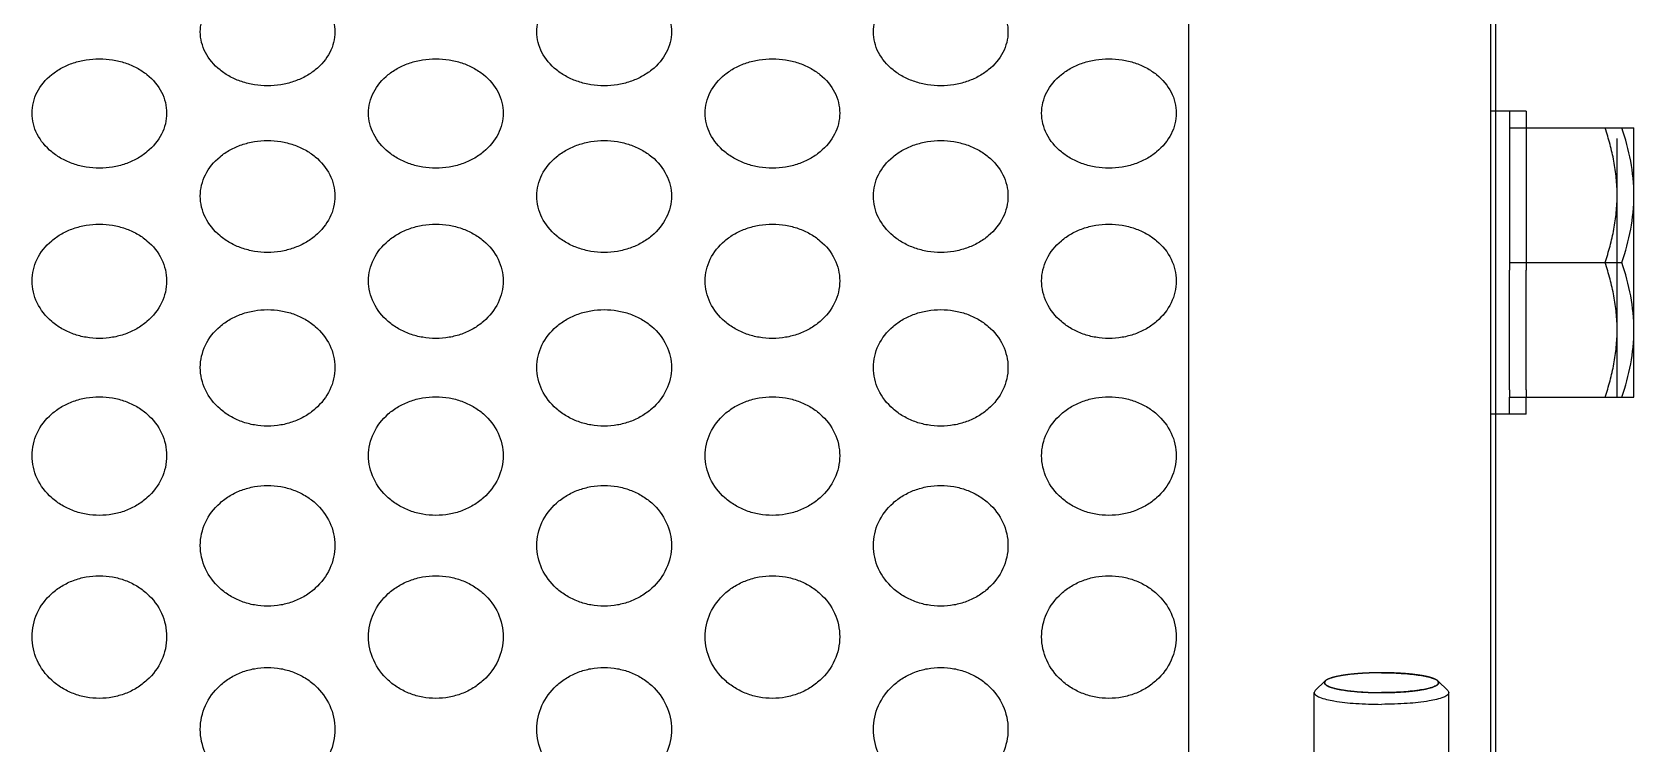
# Model space of a CAD drawing. Header units: millimetres. Extents: x 324 to 7054, y -67 to 2159.
# Drawn here: x 1956 to 2051.2, y 1587.4 to 1629.6 of the extents above; entities that cross this region are included whole.
import ezdxf

# ---------------------------------------------------------------- set-up
doc = ezdxf.new("R2010")
doc.units = ezdxf.units.MM
doc.header["$LTSCALE"] = 153.67
doc.linetypes.add('DOT', pattern=[0.2, 0.1, -0.1])
doc.layers.get('0').update_dxf_attribs({"linetype": 'CONTINUOUS'})
doc.layers.add('00_BUW_DATUM', color=7, linetype='CONTINUOUS')
doc.layers.add('02___PRT_ALL_AXES', color=7, linetype='CONTINUOUS')

msp = doc.modelspace()

# ---------------------------------------------------------------- linework, layer by layer
at = {"linetype": 'DOT'}
for p, q in [((2043.83476, 1623.95514), (2043.83476, 1623.51841)), ((2043.83476, 1616.40141), (2043.83476, 1615.5089)), ((2043.83476, 1608.39204), (2043.83476, 1607.95514))]:
    msp.add_line(p, q, dxfattribs=at)
at = {"linetype": 'Continuous'}
for p, q in [((2044.83476, 1623.95514), (2044.83476, 1623.51843)), ((2044.83476, 1616.40141), (2044.83476, 1615.5089)), ((2044.83476, 1608.39206), (2044.83476, 1607.95514))]:
    msp.add_line(p, q, dxfattribs=at)
for points, knots in [([(2032.88885, 1591.10903), (2032.88453, 1591.09843), (2032.87805, 1591.08252), (2032.86942, 1591.06132), (2032.86294, 1591.04542), (2032.85646, 1591.02952), (2032.85107, 1591.01627), (2032.84675, 1591.00566), (2032.84405, 1590.99904), (2032.8419, 1590.99374), (2032.84026, 1590.98976), (2032.83896, 1590.98645), (2032.83792, 1590.98413), (2032.83753, 1590.9828), (2032.83667, 1590.98181), (2032.83799, 1590.98081), (2032.83898, 1590.97947), (2032.84107, 1590.97714), (2032.84388, 1590.9738), (2032.84732, 1590.96979), (2032.85189, 1590.96445), (2032.8576, 1590.95778), (2032.86675, 1590.9471), (2032.87817, 1590.93374), (2032.89189, 1590.91772), (2032.9056, 1590.9017), (2032.91703, 1590.88835), (2032.92617, 1590.87767), (2032.93188, 1590.87099), (2032.93646, 1590.86565), (2032.93987, 1590.86164), (2032.94278, 1590.85831), (2032.94469, 1590.85597), (2032.94597, 1590.85464), (2032.9464, 1590.85361), (2032.94888, 1590.85271), (2032.95148, 1590.85146), (2032.95635, 1590.84929), (2032.96314, 1590.84619), (2032.97136, 1590.84247), (2032.9823, 1590.83751), (2032.99598, 1590.8313), (2033.01787, 1590.82138), (2033.04523, 1590.80897), (2033.07806, 1590.79408), (2033.11089, 1590.7792), (2033.13824, 1590.76679), (2033.16013, 1590.75687), (2033.17381, 1590.75066), (2033.18476, 1590.7457), (2033.19295, 1590.74198), (2033.19984, 1590.73888), (2033.20454, 1590.7367), (2033.20741, 1590.73547), (2033.20904, 1590.73451), (2033.21268, 1590.7337), (2033.21682, 1590.73256), (2033.22441, 1590.73059), (2033.23507, 1590.72778), (2033.24794, 1590.7244), (2033.26508, 1590.71989), (2033.28651, 1590.71426), (2033.32078, 1590.70525), (2033.36363, 1590.69399), (2033.41505, 1590.68048), (2033.46647, 1590.66696), (2033.50932, 1590.6557), (2033.54361, 1590.64669), (2033.56929, 1590.63993), (2033.5908, 1590.63431), (2033.60565, 1590.63035), (2033.61445, 1590.62813), (2033.62016, 1590.62634), (2033.62927, 1590.62504), (2033.64023, 1590.62313), (2033.65997, 1590.61987), (2033.68787, 1590.61517), (2033.72147, 1590.60956), (2033.76623, 1590.60206), (2033.8222, 1590.5927), (2033.88936, 1590.58145), (2033.95652, 1590.57021), (2034.01248, 1590.56085), (2034.05726, 1590.55335), (2034.09082, 1590.54773), (2034.11886, 1590.54306), (2034.13834, 1590.53975), (2034.1497, 1590.53792), (2034.15759, 1590.53639), (2034.16788, 1590.53548), (2034.18077, 1590.53405), (2034.20372, 1590.53165), (2034.23629, 1590.52817), (2034.27547, 1590.52402), (2034.32767, 1590.51847), (2034.39294, 1590.51154), (2034.47126, 1590.50322), (2034.54957, 1590.49491), (2034.61484, 1590.48798), (2034.66705, 1590.48243), (2034.7062, 1590.47827), (2034.73888, 1590.47482), (2034.76163, 1590.47237), (2034.77483, 1590.47103), (2034.78417, 1590.46985), (2034.79565, 1590.46933), (2034.8102, 1590.46841), (2034.83603, 1590.4669), (2034.87273, 1590.46469), (2034.91686, 1590.46207), (2034.97567, 1590.45856), (2035.04919, 1590.45418), (2035.16682, 1590.44717), (2035.28442, 1590.44014), (2035.38741, 1590.43405), (2035.43878, 1590.43092), (2035.46833, 1590.42927), (2035.48995, 1590.42764), (2035.51365, 1590.4275), (2035.54452, 1590.4268), (2035.59888, 1590.42582), (2035.67636, 1590.4243), (2035.76942, 1590.42252), (2035.89347, 1590.42013), (2036.04854, 1590.41715), (2036.17259, 1590.41476), (2036.23462, 1590.41356)], [0, 0, 0, 0, 0.03125, 0.046875, 0.0625, 0.078125, 0.09375, 0.1015625, 0.109375, 0.11328125, 0.1171875, 0.12109375, 0.12304688, 0.12402344, 0.125, 0.12597656, 0.12695312, 0.12890625, 0.1328125, 0.13671875, 0.140625, 0.1484375, 0.15625, 0.171875, 0.1875, 0.203125, 0.21875, 0.2265625, 0.234375, 0.23828125, 0.2421875, 0.24609375, 0.24804688, 0.24902344, 0.25, 0.25097656, 0.25195312, 0.25390625, 0.2578125, 0.26171875, 0.265625, 0.2734375, 0.28125, 0.296875, 0.3125, 0.328125, 0.34375, 0.3515625, 0.359375, 0.36328125, 0.3671875, 0.37109375, 0.37304688, 0.37402344, 0.375, 0.37597656, 0.37695312, 0.37890625, 0.3828125, 0.38671875, 0.390625, 0.3984375, 0.40625, 0.421875, 0.4375, 0.453125, 0.46875, 0.4765625, 0.484375, 0.4921875, 0.49609375, 0.49804688, 0.5, 0.50195312, 0.50390625, 0.5078125, 0.515625, 0.5234375, 0.53125, 0.546875, 0.5625, 0.578125, 0.59375, 0.6015625, 0.609375, 0.6171875, 0.62109375, 0.62304688, 0.625, 0.62695312, 0.62890625, 0.6328125, 0.640625, 0.6484375, 0.65625, 0.671875, 0.6875, 0.703125, 0.71875, 0.7265625, 0.734375, 0.7421875, 0.74609375, 0.74804688, 0.75, 0.75195312, 0.75390625, 0.7578125, 0.765625, 0.7734375, 0.78125, 0.796875, 0.8125, 0.84375, 0.859375, 0.8671875, 0.87109375, 0.875, 0.87890625, 0.8828125, 0.890625, 0.90625, 0.921875, 0.9375, 0.96875, 1, 1, 1, 1]), ([(2033.14349, 1591.2499), (2033.13047, 1591.2447), (2033.10429, 1591.23461), (2033.07228, 1591.22048), (2033.046, 1591.20895), (2033.02827, 1591.20021), (2033.01139, 1591.19141), (2032.99335, 1591.18268), (2032.97908, 1591.17374), (2032.96366, 1591.16485), (2032.94906, 1591.15594), (2032.93666, 1591.14689), (2032.92329, 1591.13805), (2032.90772, 1591.12528), (2032.89645, 1591.1155), (2032.88885, 1591.10903)], [0, 0, 0, 0, 0.125, 0.25, 0.3125, 0.375, 0.4375, 0.5, 0.5625, 0.625, 0.6875, 0.75, 0.8125, 0.875, 1, 1, 1, 1]), ([(2033.66842, 1591.39133), (2033.64378, 1591.38618), (2033.60689, 1591.37854), (2033.55747, 1591.368), (2033.52616, 1591.36062), (2033.50111, 1591.35488), (2033.48565, 1591.35128), (2033.47283, 1591.34838), (2033.46164, 1591.34559), (2033.44283, 1591.34077), (2033.41555, 1591.33377), (2033.38302, 1591.32581), (2033.3503, 1591.31626), (2033.32327, 1591.30864), (2033.30116, 1591.30252), (2033.28081, 1591.29624), (2033.25602, 1591.28832), (2033.23078, 1591.28043), (2033.21116, 1591.27408), (2033.18452, 1591.26438), (2033.1616, 1591.25634), (2033.14349, 1591.2499)], [0, 0, 0, 0, 0.125, 0.1875, 0.25, 0.28125, 0.3125, 0.328125, 0.34375, 0.375, 0.4375, 0.5, 0.5625, 0.625, 0.65625, 0.6875, 0.75, 0.8125, 0.84375, 0.875, 1, 1, 1, 1]), ([(2034.40067, 1591.50119), (2034.36868, 1591.49745), (2034.32848, 1591.49269), (2034.28085, 1591.48724), (2034.24779, 1591.48305), (2034.21438, 1591.47869), (2034.181, 1591.47439), (2034.16034, 1591.4717), (2034.14333, 1591.46955), (2034.12807, 1591.46742), (2034.1022, 1591.46371), (2034.06466, 1591.45833), (2034.02053, 1591.45228), (2033.97365, 1591.44472), (2033.93536, 1591.43873), (2033.90423, 1591.43394), (2033.8745, 1591.42891), (2033.83787, 1591.42252), (2033.80084, 1591.41619), (2033.77176, 1591.41107), (2033.73084, 1591.40313), (2033.69604, 1591.39659), (2033.66842, 1591.39133)], [0, 0, 0, 0, 0.125, 0.15625, 0.1875, 0.25, 0.28125, 0.3125, 0.328125, 0.34375, 0.375, 0.4375, 0.5, 0.5625, 0.625, 0.65625, 0.6875, 0.75, 0.8125, 0.84375, 0.875, 1, 1, 1, 1]), ([(2035.28002, 1591.5707), (2035.26164, 1591.56969), (2035.22493, 1591.56768), (2035.17877, 1591.5651), (2035.14243, 1591.56316), (2035.11357, 1591.56136), (2035.08426, 1591.55947), (2035.05508, 1591.55759), (2035.02581, 1591.55572), (2035.00163, 1591.55415), (2034.98181, 1591.55291), (2034.96372, 1591.55161), (2034.93286, 1591.54931), (2034.89733, 1591.54671), (2034.86168, 1591.54405), (2034.83557, 1591.54223), (2034.80698, 1591.53974), (2034.76973, 1591.53665), (2034.7228, 1591.53274), (2034.66697, 1591.52796), (2034.61257, 1591.52269), (2034.5667, 1591.51843), (2034.53057, 1591.51494), (2034.47902, 1591.50939), (2034.43537, 1591.50485), (2034.40067, 1591.50119)], [0, 0, 0, 0, 0.0625, 0.125, 0.15625, 0.1875, 0.21875, 0.25, 0.28125, 0.3125, 0.328125, 0.34375, 0.375, 0.4375, 0.46875, 0.5, 0.53125, 0.5625, 0.625, 0.6875, 0.75, 0.8125, 0.84375, 0.875, 1, 1, 1, 1]), ([(2036.23464, 1591.59445), (2036.21536, 1591.59438), (2036.17683, 1591.59423), (2036.12853, 1591.59403), (2036.09497, 1591.59392), (2036.07541, 1591.59381), (2036.05441, 1591.59352), (2036.02865, 1591.59322), (2035.99754, 1591.59284), (2035.96643, 1591.59247), (2035.94068, 1591.59214), (2035.91966, 1591.59191), (2035.9002, 1591.59155), (2035.86686, 1591.59085), (2035.82856, 1591.59009), (2035.79003, 1591.58927), (2035.76203, 1591.58879), (2035.73057, 1591.5878), (2035.68982, 1591.58666), (2035.64884, 1591.58546), (2035.6128, 1591.58445), (2035.59263, 1591.58383), (2035.57409, 1591.58311), (2035.55037, 1591.58224), (2035.52212, 1591.58119), (2035.49389, 1591.58014), (2035.47013, 1591.57924), (2035.45166, 1591.57859), (2035.43121, 1591.57768), (2035.39451, 1591.57597), (2035.34256, 1591.57359), (2035.30086, 1591.57166), (2035.28002, 1591.5707)], [0, 0, 0, 0, 0.0625, 0.125, 0.15625, 0.171875, 0.1875, 0.21875, 0.25, 0.28125, 0.3125, 0.328125, 0.34375, 0.375, 0.4375, 0.46875, 0.5, 0.53125, 0.5625, 0.625, 0.65625, 0.671875, 0.6875, 0.71875, 0.75, 0.78125, 0.8125, 0.828125, 0.84375, 0.875, 0.9375, 1, 1, 1, 1]), ([(2036.23462, 1590.41356), (2036.29546, 1590.41471), (2036.41715, 1590.41701), (2036.56925, 1590.41988), (2036.69094, 1590.42217), (2036.78217, 1590.42392), (2036.85831, 1590.42525), (2036.91898, 1590.42661), (2036.96514, 1590.42684), (2037.00879, 1590.43007), (2037.06786, 1590.43332), (2037.17082, 1590.43951), (2037.28868, 1590.44637), (2037.40647, 1590.45331), (2037.4801, 1590.45763), (2037.53899, 1590.4611), (2037.58319, 1590.46369), (2037.61995, 1590.46587), (2037.64581, 1590.46735), (2037.66039, 1590.46826), (2037.67188, 1590.46878), (2037.68125, 1590.46995), (2037.69448, 1590.47128), (2037.71729, 1590.47371), (2037.75006, 1590.47714), (2037.7893, 1590.48127), (2037.84166, 1590.48678), (2037.90709, 1590.49366), (2037.98561, 1590.50192), (2038.06413, 1590.51018), (2038.12957, 1590.51706), (2038.18191, 1590.52257), (2038.22119, 1590.52669), (2038.25385, 1590.53015), (2038.27686, 1590.53253), (2038.28978, 1590.53395), (2038.3001, 1590.53485), (2038.30802, 1590.53638), (2038.31943, 1590.5382), (2038.33899, 1590.54149), (2038.36715, 1590.54614), (2038.40085, 1590.55174), (2038.44581, 1590.5592), (2038.502, 1590.56853), (2038.56944, 1590.57972), (2038.63687, 1590.59091), (2038.69307, 1590.60023), (2038.73802, 1590.60769), (2038.77176, 1590.61329), (2038.79978, 1590.61796), (2038.81959, 1590.6212), (2038.8306, 1590.6231), (2038.83974, 1590.6244), (2038.8455, 1590.62619), (2038.85435, 1590.6284), (2038.8693, 1590.63235), (2038.89095, 1590.63795), (2038.9168, 1590.64469), (2038.95131, 1590.65368), (2038.99443, 1590.66491), (2039.04619, 1590.67838), (2039.09794, 1590.69186), (2039.14107, 1590.70309), (2039.17557, 1590.71207), (2039.19713, 1590.71769), (2039.21438, 1590.72218), (2039.22733, 1590.72555), (2039.23807, 1590.72836), (2039.2457, 1590.73032), (2039.24988, 1590.73145), (2039.25353, 1590.73226), (2039.25519, 1590.73322), (2039.25809, 1590.73445), (2039.26284, 1590.73663), (2039.26981, 1590.73972), (2039.27809, 1590.74344), (2039.28916, 1590.74839), (2039.30299, 1590.75458), (2039.32513, 1590.76449), (2039.35279, 1590.77688), (2039.38599, 1590.79174), (2039.41918, 1590.8066), (2039.44685, 1590.81899), (2039.46898, 1590.8289), (2039.48281, 1590.83509), (2039.49387, 1590.84005), (2039.50219, 1590.84376), (2039.50906, 1590.84686), (2039.51399, 1590.84902), (2039.51661, 1590.85027), (2039.51912, 1590.85117), (2039.51957, 1590.8522), (2039.52088, 1590.85352), (2039.52285, 1590.85587), (2039.52584, 1590.8592), (2039.52935, 1590.8632), (2039.53406, 1590.86854), (2039.53994, 1590.87521), (2039.54935, 1590.88588), (2039.5611, 1590.89923), (2039.57521, 1590.91524), (2039.58932, 1590.93125), (2039.60108, 1590.94459), (2039.61048, 1590.95527), (2039.61637, 1590.96194), (2039.62106, 1590.96728), (2039.62461, 1590.97128), (2039.62749, 1590.97462), (2039.62965, 1590.97695), (2039.63067, 1590.97829), (2039.63202, 1590.97928), (2039.63115, 1590.9803), (2039.63077, 1590.98165), (2039.62974, 1590.98402), (2039.62846, 1590.9874), (2039.62684, 1590.99145), (2039.62471, 1590.99686), (2039.62204, 1591.00361), (2039.61777, 1591.01443), (2039.61244, 1591.02794), (2039.60603, 1591.04416), (2039.59963, 1591.06038), (2039.59109, 1591.082), (2039.58468, 1591.09822), (2039.58041, 1591.10904)], [0, 0, 0, 0, 0.03125, 0.0625, 0.078125, 0.09375, 0.109375, 0.1171875, 0.125, 0.1328125, 0.140625, 0.15625, 0.1875, 0.203125, 0.21875, 0.2265625, 0.234375, 0.2421875, 0.24609375, 0.24804688, 0.25, 0.25195312, 0.25390625, 0.2578125, 0.265625, 0.2734375, 0.28125, 0.296875, 0.3125, 0.328125, 0.34375, 0.3515625, 0.359375, 0.3671875, 0.37109375, 0.37304688, 0.375, 0.37695312, 0.37890625, 0.3828125, 0.390625, 0.3984375, 0.40625, 0.421875, 0.4375, 0.453125, 0.46875, 0.4765625, 0.484375, 0.4921875, 0.49609375, 0.49804688, 0.5, 0.50195312, 0.50390625, 0.5078125, 0.515625, 0.5234375, 0.53125, 0.546875, 0.5625, 0.578125, 0.59375, 0.6015625, 0.609375, 0.61328125, 0.6171875, 0.62109375, 0.62304688, 0.62402344, 0.625, 0.62597656, 0.62695312, 0.62890625, 0.6328125, 0.63671875, 0.640625, 0.6484375, 0.65625, 0.671875, 0.6875, 0.703125, 0.71875, 0.7265625, 0.734375, 0.73828125, 0.7421875, 0.74609375, 0.74804688, 0.74902344, 0.75, 0.75097656, 0.75195312, 0.75390625, 0.7578125, 0.76171875, 0.765625, 0.7734375, 0.78125, 0.796875, 0.8125, 0.828125, 0.84375, 0.8515625, 0.859375, 0.86328125, 0.8671875, 0.87109375, 0.87304688, 0.87402344, 0.875, 0.87597656, 0.87695312, 0.87890625, 0.8828125, 0.88671875, 0.890625, 0.8984375, 0.90625, 0.921875, 0.9375, 0.953125, 0.96875, 1, 1, 1, 1]), ([(2037.18926, 1591.5707), (2037.17064, 1591.57157), (2037.13342, 1591.57331), (2037.08673, 1591.57547), (2037.05434, 1591.577), (2037.03539, 1591.57785), (2037.01477, 1591.57859), (2036.98957, 1591.57956), (2036.95907, 1591.58072), (2036.92868, 1591.58186), (2036.89813, 1591.58304), (2036.86811, 1591.58412), (2036.83059, 1591.58516), (2036.7923, 1591.58631), (2036.75915, 1591.58729), (2036.73999, 1591.58783), (2036.72617, 1591.58829), (2036.71027, 1591.58858), (2036.68979, 1591.58902), (2036.65361, 1591.58978), (2036.61251, 1591.59064), (2036.57625, 1591.59142), (2036.55591, 1591.59181), (2036.53695, 1591.59202), (2036.51278, 1591.59235), (2036.48395, 1591.59271), (2036.45516, 1591.59308), (2036.4309, 1591.59338), (2036.41213, 1591.59365), (2036.39103, 1591.59378), (2036.35304, 1591.59392), (2036.29933, 1591.59417), (2036.25619, 1591.59436), (2036.23464, 1591.59445)], [0, 0, 0, 0, 0.0625, 0.125, 0.15625, 0.171875, 0.1875, 0.21875, 0.25, 0.28125, 0.3125, 0.34375, 0.375, 0.4375, 0.46875, 0.484375, 0.5, 0.515625, 0.53125, 0.5625, 0.625, 0.65625, 0.671875, 0.6875, 0.71875, 0.75, 0.78125, 0.8125, 0.828125, 0.84375, 0.875, 0.9375, 1, 1, 1, 1]), ([(2038.06861, 1591.50119), (2038.05214, 1591.50294), (2038.01923, 1591.50642), (2037.97793, 1591.51077), (2037.94933, 1591.51382), (2037.93251, 1591.51556), (2037.91394, 1591.51729), (2037.89133, 1591.51945), (2037.86393, 1591.52205), (2037.83663, 1591.52463), (2037.80921, 1591.52725), (2037.78215, 1591.52976), (2037.74782, 1591.53258), (2037.71295, 1591.53556), (2037.68272, 1591.53812), (2037.66522, 1591.53958), (2037.65269, 1591.54069), (2037.63791, 1591.54174), (2037.61898, 1591.54317), (2037.58548, 1591.54566), (2037.53789, 1591.54924), (2037.48038, 1591.5534), (2037.40225, 1591.55834), (2037.30522, 1591.5645), (2037.22795, 1591.56856), (2037.18926, 1591.5707)], [0, 0, 0, 0, 0.0625, 0.125, 0.15625, 0.171875, 0.1875, 0.21875, 0.25, 0.28125, 0.3125, 0.34375, 0.375, 0.4375, 0.46875, 0.484375, 0.5, 0.515625, 0.53125, 0.5625, 0.625, 0.6875, 0.75, 0.875, 1, 1, 1, 1]), ([(2038.80086, 1591.39134), (2038.78788, 1591.39381), (2038.76196, 1591.39877), (2038.7294, 1591.40496), (2038.7069, 1591.40929), (2038.69359, 1591.41178), (2038.67857, 1591.41435), (2038.66037, 1591.41753), (2038.63097, 1591.42261), (2038.59405, 1591.42916), (2038.55101, 1591.4361), (2038.51537, 1591.4417), (2038.4905, 1591.44564), (2038.47608, 1591.4479), (2038.46586, 1591.44958), (2038.45338, 1591.45132), (2038.43754, 1591.45361), (2038.40943, 1591.45763), (2038.36958, 1591.4634), (2038.32117, 1591.47022), (2038.27084, 1591.47658), (2038.22129, 1591.4832), (2038.15361, 1591.49129), (2038.10257, 1591.49721), (2038.06861, 1591.50119)], [0, 0, 0, 0, 0.0625, 0.125, 0.15625, 0.171875, 0.1875, 0.21875, 0.25, 0.3125, 0.375, 0.4375, 0.46875, 0.484375, 0.5, 0.515625, 0.53125, 0.5625, 0.625, 0.6875, 0.75, 0.8125, 0.875, 1, 1, 1, 1]), ([(2039.32578, 1591.2499), (2039.31735, 1591.25291), (2039.30053, 1591.25893), (2039.27936, 1591.26648), (2039.2648, 1591.27173), (2039.25607, 1591.27477), (2039.24583, 1591.27797), (2039.23355, 1591.28191), (2039.21359, 1591.28823), (2039.1888, 1591.29632), (2039.15879, 1591.30509), (2039.13368, 1591.3122), (2039.11623, 1591.31721), (2039.10607, 1591.32008), (2039.09899, 1591.32219), (2039.08984, 1591.32447), (2039.07836, 1591.32744), (2039.05797, 1591.33268), (2039.03464, 1591.33864), (2039.01173, 1591.34466), (2038.98717, 1591.35048), (2038.95586, 1591.35767), (2038.92494, 1591.36492), (2038.89976, 1591.37064), (2038.85988, 1591.37886), (2038.82719, 1591.38581), (2038.80086, 1591.39134)], [0, 0, 0, 0, 0.0625, 0.125, 0.15625, 0.171875, 0.1875, 0.21875, 0.25, 0.3125, 0.375, 0.4375, 0.46875, 0.484375, 0.5, 0.515625, 0.53125, 0.5625, 0.625, 0.65625, 0.6875, 0.75, 0.8125, 0.84375, 0.875, 1, 1, 1, 1]), ([(2039.58041, 1591.10904), (2039.5772, 1591.11181), (2039.57084, 1591.11736), (2039.56262, 1591.12435), (2039.55658, 1591.12982), (2039.54859, 1591.13574), (2039.53779, 1591.14329), (2039.5257, 1591.1523), (2039.51143, 1591.16125), (2039.49634, 1591.17014), (2039.4824, 1591.1791), (2039.46469, 1591.18785), (2039.44811, 1591.19667), (2039.43074, 1591.20543), (2039.41123, 1591.21408), (2039.39572, 1591.22128), (2039.38257, 1591.22712), (2039.36704, 1591.23324), (2039.34844, 1591.24079), (2039.33331, 1591.24687), (2039.32578, 1591.2499)], [0, 0, 0, 0, 0.0625, 0.125, 0.15625, 0.1875, 0.25, 0.3125, 0.375, 0.4375, 0.5, 0.5625, 0.625, 0.6875, 0.75, 0.8125, 0.84375, 0.875, 0.9375, 1, 1, 1, 1])]:
    msp.add_open_spline(points, degree=3, knots=knots, dxfattribs=at)
at = {"layer": '00_BUW_DATUM', "linetype": 'DOT'}
for p, q in [((2043.83476, 1624.95514), (2042.70467, 1624.95514)), ((2043.83476, 1624.95514), (2043.83476, 1623.95514)), ((2043.83476, 1623.95514), (2050.23476, 1623.95514)), ((2043.83476, 1623.51841), (2043.83476, 1616.40141)), ((2050.23476, 1607.95514), (2050.23476, 1623.95514)), ((2043.83476, 1615.95514), (2049.52022, 1615.95514)), ((2043.83476, 1608.39204), (2043.83476, 1615.5089)), ((2043.83476, 1607.95514), (2050.23476, 1607.95514)), ((2043.83476, 1606.95514), (2043.83476, 1607.95514)), ((2043.83476, 1606.95514), (2042.70467, 1606.95514))]:
    msp.add_line(p, q, dxfattribs=at)
at = {"layer": '00_BUW_DATUM', "linetype": 'Continuous'}
for p, q in [((2044.83476, 1624.95514), (2043.03476, 1624.95514)), ((2044.83476, 1624.95514), (2044.83476, 1623.95514)), ((2044.83476, 1623.95514), (2051.23476, 1623.95514)), ((2044.83476, 1623.51843), (2044.83476, 1616.40141)), ((2051.23476, 1607.95514), (2051.23476, 1623.95514)), ((2044.83476, 1615.95514), (2050.52022, 1615.95514)), ((2044.83476, 1608.39206), (2044.83476, 1615.5089)), ((2044.83476, 1607.95514), (2051.23476, 1607.95514)), ((2044.83476, 1606.95514), (2044.83476, 1607.95514)), ((2044.83476, 1606.95514), (2043.03476, 1606.95514)), ((2032.29731, 1590.53561), (2032.88791, 1591.10812)), ((2040.17195, 1590.53562), (2039.58135, 1591.10813)), ((2032.29731, 1590.53561), (2032.23463, 1590.41312)), ((2032.2347, 1539.50775), (2032.23463, 1590.41312)), ((2040.17195, 1590.53562), (2040.23463, 1590.41313)), ((2040.2347, 1539.50776), (2040.23463, 1590.41313))]:
    msp.add_line(p, q, dxfattribs=at)
at = {"layer": '00_BUW_DATUM', "linetype": 'DOT'}
for points, knots in [([(2050.23476, 1619.95514), (2050.23476, 1620.63207), (2050.09707, 1621.99347), (2049.7359, 1623.30812), (2049.52022, 1623.95514)], [0, 0, 0, 0, 0.49812702, 1, 1, 1, 1]), ([(2049.52022, 1615.95514), (2049.73589, 1616.60215), (2050.09708, 1617.9168), (2050.23476, 1619.2782), (2050.23476, 1619.95514)], [0, 0, 0, 0, 0.50186442, 1, 1, 1, 1]), ([(2050.23476, 1611.95514), (2050.23476, 1612.63207), (2050.09707, 1613.99347), (2049.7359, 1615.30812), (2049.52022, 1615.95514)], [0, 0, 0, 0, 0.49812702, 1, 1, 1, 1]), ([(2049.52022, 1607.95514), (2049.73589, 1608.60215), (2050.09708, 1609.9168), (2050.23476, 1611.2782), (2050.23476, 1611.95514)], [0, 0, 0, 0, 0.50186442, 1, 1, 1, 1])]:
    msp.add_open_spline(points, degree=3, knots=knots, dxfattribs=at)
at = {"layer": '00_BUW_DATUM', "linetype": 'Continuous'}
for points, knots in [([(2051.23476, 1619.95514), (2051.23476, 1620.63207), (2051.09707, 1621.99347), (2050.7359, 1623.30812), (2050.52022, 1623.95514)], [0, 0, 0, 0, 0.49812702, 1, 1, 1, 1]), ([(2050.52022, 1615.95514), (2050.73589, 1616.60215), (2051.09708, 1617.9168), (2051.23476, 1619.2782), (2051.23476, 1619.95514)], [0, 0, 0, 0, 0.50186442, 1, 1, 1, 1]), ([(2051.23476, 1611.95514), (2051.23476, 1612.63207), (2051.09707, 1613.99347), (2050.7359, 1615.30812), (2050.52022, 1615.95514)], [0, 0, 0, 0, 0.49812702, 1, 1, 1, 1]), ([(2050.52022, 1607.95514), (2050.73589, 1608.60215), (2051.09708, 1609.9168), (2051.23476, 1611.2782), (2051.23476, 1611.95514)], [0, 0, 0, 0, 0.50186442, 1, 1, 1, 1]), ([(2032.88811, 1591.10831), (2032.86225, 1591.08331), (2032.81579, 1591.01909), (2032.84793, 1590.94572), (2032.86924, 1590.91998)], [0, 0, 0, 0, 0.51836477, 1, 1, 1, 1]), ([(2032.86924, 1590.91998), (2032.90602, 1590.87556), (2033.03296, 1590.79719), (2033.40981, 1590.65839), (2034.09651, 1590.53203), (2035.09337, 1590.4351), (2035.83833, 1590.41356), (2036.23462, 1590.41356)], [0, 0, 0, 0, 0.05028126, 0.12595971, 0.35119313, 0.65449405, 1, 1, 1, 1]), ([(2036.23464, 1591.59445), (2035.84761, 1591.59445), (2035.11799, 1591.57379), (2034.13547, 1591.48085), (2033.4526, 1591.35897), (2033.06662, 1591.22558), (2032.93215, 1591.15088), (2032.88811, 1591.10831)], [0, 0, 0, 0, 0.34011575, 0.6406544, 0.86770233, 0.94617537, 1, 1, 1, 1]), ([(2039.60002, 1590.91998), (2039.56324, 1590.87556), (2039.4363, 1590.7972), (2039.05944, 1590.65839), (2038.37273, 1590.53204), (2037.37587, 1590.4351), (2036.63091, 1590.41356), (2036.23462, 1590.41356)], [0, 0, 0, 0, 0.05028197, 0.12596108, 0.35119513, 0.6544956, 1, 1, 1, 1]), ([(2036.23464, 1591.59445), (2036.62167, 1591.59445), (2037.35129, 1591.57379), (2038.3338, 1591.48085), (2039.01667, 1591.35898), (2039.40264, 1591.22559), (2039.53711, 1591.15088), (2039.58115, 1591.10831)], [0, 0, 0, 0, 0.34011609, 0.6406546, 0.86770231, 0.94617532, 1, 1, 1, 1]), ([(2039.58115, 1591.10831), (2039.60701, 1591.08332), (2039.65348, 1591.0191), (2039.62133, 1590.94572), (2039.60002, 1590.91998)], [0, 0, 0, 0, 0.51836118, 1, 1, 1, 1]), ([(2032.23463, 1590.41312), (2032.23463, 1590.36118), (2032.33259, 1590.23644), (2032.7282, 1590.05693), (2033.54129, 1589.8784), (2034.77655, 1589.74932), (2035.72403, 1589.71848), (2036.23462, 1589.71848)], [0, 0, 0, 0, 0.03752627, 0.10070059, 0.31646392, 0.6310811, 1, 1, 1, 1]), ([(2040.23463, 1590.41313), (2040.23463, 1590.36119), (2040.13667, 1590.23645), (2039.74106, 1590.05694), (2038.92796, 1589.87841), (2037.6927, 1589.74932), (2036.7452, 1589.71848), (2036.23462, 1589.71848)], [0, 0, 0, 0, 0.03752622, 0.1007006, 0.31646422, 0.63108155, 1, 1, 1, 1])]:
    msp.add_open_spline(points, degree=3, knots=knots, dxfattribs=at)
at = {"layer": '02___PRT_ALL_AXES', "linetype": 'Continuous'}
for p, q in [((2024.76484, 1706.56174), (2024.76484, 1526.51699)), ((2042.70467, 1706.56174), (2042.70467, 1539.70881)), ((2043.03476, 1533.35787), (2043.03476, 1641.97699))]:
    msp.add_line(p, q, dxfattribs=at)
for points in [[(1970.03476, 1626.45539), (1969.76893, 1626.45567), (1969.24531, 1626.49749), (1968.48961, 1626.68331), (1967.79947, 1626.98066), (1966.98616, 1627.5158), (1966.24385, 1628.40347), (1965.9302, 1629.65722), (1966.24394, 1630.8991), (1966.98437, 1631.7689), (1967.79615, 1632.29035), (1968.48659, 1632.57991), (1969.24381, 1632.76062), (1969.76846, 1632.80122), (1970.03476, 1632.80149)], [(1970.03476, 1632.80149), (1970.30058, 1632.80122), (1970.8242, 1632.76077), (1971.5799, 1632.58081), (1972.27004, 1632.29211), (1973.08335, 1631.77065), (1973.82566, 1630.90007), (1974.13932, 1629.65486), (1973.82557, 1628.40445), (1973.08514, 1627.5176), (1972.27336, 1626.98246), (1971.58292, 1626.68424), (1970.8257, 1626.49765), (1970.30105, 1626.45567), (1970.03476, 1626.45539)], [(1990.03476, 1626.45539), (1989.76893, 1626.45567), (1989.24531, 1626.49749), (1988.48961, 1626.68331), (1987.79947, 1626.98066), (1986.98616, 1627.5158), (1986.24385, 1628.40347), (1985.9302, 1629.65722), (1986.24394, 1630.8991), (1986.98437, 1631.7689), (1987.79615, 1632.29035), (1988.48659, 1632.57991), (1989.24381, 1632.76062), (1989.76846, 1632.80122), (1990.03476, 1632.80149)], [(1990.03476, 1632.80149), (1990.30058, 1632.80122), (1990.8242, 1632.76077), (1991.5799, 1632.58081), (1992.27004, 1632.29211), (1993.08335, 1631.77065), (1993.82566, 1630.90007), (1994.13932, 1629.65486), (1993.82557, 1628.40445), (1993.08514, 1627.5176), (1992.27336, 1626.98246), (1991.58292, 1626.68424), (1990.8257, 1626.49765), (1990.30105, 1626.45567), (1990.03476, 1626.45539)], [(2010.03476, 1626.45539), (2009.76893, 1626.45567), (2009.24531, 1626.49749), (2008.48961, 1626.68331), (2007.79947, 1626.98066), (2006.98616, 1627.5158), (2006.24385, 1628.40347), (2005.9302, 1629.65722), (2006.24394, 1630.8991), (2006.98437, 1631.7689), (2007.79615, 1632.29035), (2008.48659, 1632.57991), (2009.24381, 1632.76062), (2009.76846, 1632.80122), (2010.03476, 1632.80149)], [(2010.03476, 1632.80149), (2010.30058, 1632.80122), (2010.8242, 1632.76077), (2011.5799, 1632.58081), (2012.27004, 1632.29211), (2013.08335, 1631.77065), (2013.82566, 1630.90007), (2014.13932, 1629.65486), (2013.82557, 1628.40445), (2013.08514, 1627.5176), (2012.27336, 1626.98246), (2011.58292, 1626.68424), (2010.8257, 1626.49765), (2010.30105, 1626.45567), (2010.03476, 1626.45539)], [(1960.03476, 1621.56151), (1959.76893, 1621.5618), (1959.24531, 1621.60459), (1958.48961, 1621.79472), (1957.79947, 1622.099), (1956.98616, 1622.64666), (1956.24385, 1623.5553), (1955.9302, 1624.83917), (1956.24394, 1626.11143), (1956.98437, 1627.00287), (1957.79615, 1627.53742), (1958.48659, 1627.83427), (1959.24381, 1628.01956), (1959.76846, 1628.06119), (1960.03476, 1628.06146)], [(1960.03476, 1628.06146), (1960.30058, 1628.06118), (1960.8242, 1628.01971), (1961.5799, 1627.8352), (1962.27004, 1627.53921), (1963.08335, 1627.00467), (1963.82566, 1626.11243), (1964.13932, 1624.83674), (1963.82557, 1623.5563), (1963.08514, 1622.6485), (1962.27336, 1622.10084), (1961.58292, 1621.79567), (1960.8257, 1621.60475), (1960.30105, 1621.56179), (1960.03476, 1621.56151)], [(1980.03476, 1621.56151), (1979.76893, 1621.5618), (1979.24531, 1621.60459), (1978.48961, 1621.79472), (1977.79947, 1622.099), (1976.98616, 1622.64666), (1976.24385, 1623.5553), (1975.9302, 1624.83917), (1976.24394, 1626.11143), (1976.98437, 1627.00287), (1977.79615, 1627.53742), (1978.48659, 1627.83427), (1979.24381, 1628.01956), (1979.76846, 1628.06119), (1980.03476, 1628.06146)], [(1980.03476, 1628.06146), (1980.30058, 1628.06118), (1980.8242, 1628.01971), (1981.5799, 1627.8352), (1982.27004, 1627.53921), (1983.08335, 1627.00467), (1983.82566, 1626.11243), (1984.13932, 1624.83674), (1983.82557, 1623.5563), (1983.08514, 1622.6485), (1982.27336, 1622.10084), (1981.58292, 1621.79567), (1980.8257, 1621.60475), (1980.30105, 1621.56179), (1980.03476, 1621.56151)], [(2000.03476, 1621.56151), (1999.76893, 1621.5618), (1999.24531, 1621.60459), (1998.48961, 1621.79472), (1997.79947, 1622.099), (1996.98616, 1622.64666), (1996.24385, 1623.5553), (1995.9302, 1624.83917), (1996.24394, 1626.11143), (1996.98437, 1627.00287), (1997.79615, 1627.53742), (1998.48659, 1627.83427), (1999.24381, 1628.01956), (1999.76846, 1628.06119), (2000.03476, 1628.06146)], [(2000.03476, 1628.06146), (2000.30058, 1628.06118), (2000.8242, 1628.01971), (2001.5799, 1627.8352), (2002.27004, 1627.53921), (2003.08335, 1627.00467), (2003.82566, 1626.11243), (2004.13932, 1624.83674), (2003.82557, 1623.5563), (2003.08514, 1622.6485), (2002.27336, 1622.10084), (2001.58292, 1621.79567), (2000.8257, 1621.60475), (2000.30105, 1621.56179), (2000.03476, 1621.56151)], [(2020.03476, 1621.56151), (2019.76893, 1621.5618), (2019.24531, 1621.60459), (2018.48961, 1621.79472), (2017.79947, 1622.099), (2016.98616, 1622.64666), (2016.24385, 1623.5553), (2015.9302, 1624.83917), (2016.24394, 1626.11143), (2016.98437, 1627.00287), (2017.79615, 1627.53742), (2018.48659, 1627.83427), (2019.24381, 1628.01956), (2019.76846, 1628.06119), (2020.03476, 1628.06146)], [(2020.03476, 1628.06146), (2020.30058, 1628.06118), (2020.8242, 1628.01971), (2021.5799, 1627.8352), (2022.27004, 1627.53921), (2023.08335, 1627.00467), (2023.82566, 1626.11243), (2024.13932, 1624.83674), (2023.82557, 1623.5563), (2023.08514, 1622.6485), (2022.27336, 1622.10084), (2021.58292, 1621.79567), (2020.8257, 1621.60475), (2020.30105, 1621.56179), (2020.03476, 1621.56151)], [(1970.03476, 1616.55794), (1969.76893, 1616.55823), (1969.24531, 1616.60195), (1968.48961, 1616.7962), (1967.79947, 1617.1071), (1966.98616, 1617.66675), (1966.24385, 1618.59544), (1965.9302, 1619.90814), (1966.24394, 1621.20951), (1966.98437, 1622.12171), (1967.79615, 1622.66881), (1968.48659, 1622.97267), (1969.24381, 1623.16234), (1969.76846, 1623.20496), (1970.03476, 1623.20524)], [(1970.03476, 1623.20524), (1970.30058, 1623.20495), (1970.8242, 1623.1625), (1971.5799, 1622.97361), (1972.27004, 1622.67065), (1973.08335, 1622.12355), (1973.82566, 1621.21054), (1974.13932, 1619.90566), (1973.82557, 1618.59646), (1973.08514, 1617.66863), (1972.27336, 1617.10899), (1971.58292, 1616.79717), (1970.8257, 1616.60211), (1970.30105, 1616.55823), (1970.03476, 1616.55794)], [(1990.03476, 1616.55794), (1989.76893, 1616.55823), (1989.24531, 1616.60195), (1988.48961, 1616.7962), (1987.79947, 1617.1071), (1986.98616, 1617.66675), (1986.24385, 1618.59544), (1985.9302, 1619.90814), (1986.24394, 1621.20951), (1986.98437, 1622.12171), (1987.79615, 1622.66881), (1988.48659, 1622.97267), (1989.24381, 1623.16234), (1989.76846, 1623.20496), (1990.03476, 1623.20524)], [(1990.03476, 1623.20524), (1990.30058, 1623.20495), (1990.8242, 1623.1625), (1991.5799, 1622.97361), (1992.27004, 1622.67065), (1993.08335, 1622.12355), (1993.82566, 1621.21054), (1994.13932, 1619.90566), (1993.82557, 1618.59646), (1993.08514, 1617.66863), (1992.27336, 1617.10899), (1991.58292, 1616.79717), (1990.8257, 1616.60211), (1990.30105, 1616.55823), (1990.03476, 1616.55794)], [(2010.03476, 1616.55794), (2009.76893, 1616.55823), (2009.24531, 1616.60195), (2008.48961, 1616.7962), (2007.79947, 1617.1071), (2006.98616, 1617.66675), (2006.24385, 1618.59544), (2005.9302, 1619.90814), (2006.24394, 1621.20951), (2006.98437, 1622.12171), (2007.79615, 1622.66881), (2008.48659, 1622.97267), (2009.24381, 1623.16234), (2009.76846, 1623.20496), (2010.03476, 1623.20524)], [(2010.03476, 1623.20524), (2010.30058, 1623.20495), (2010.8242, 1623.1625), (2011.5799, 1622.97361), (2012.27004, 1622.67065), (2013.08335, 1622.12355), (2013.82566, 1621.21054), (2014.13932, 1619.90566), (2013.82557, 1618.59646), (2013.08514, 1617.66863), (2012.27336, 1617.10899), (2011.58292, 1616.79717), (2010.8257, 1616.60211), (2010.30105, 1616.55823), (2010.03476, 1616.55794)], [(1960.03476, 1611.44969), (1959.76893, 1611.44999), (1959.24531, 1611.49458), (1958.48961, 1611.69277), (1957.79947, 1612.00998), (1956.98616, 1612.58105), (1956.24385, 1613.52886), (1955.9302, 1614.86908), (1956.24394, 1616.19826), (1956.98437, 1617.1303), (1957.79615, 1617.6894), (1958.48659, 1617.99996), (1959.24381, 1618.19383), (1959.76846, 1618.2374), (1960.03476, 1618.23768)], [(1960.03476, 1618.23768), (1960.30058, 1618.23739), (1960.8242, 1618.19399), (1961.5799, 1618.00093), (1962.27004, 1617.69128), (1963.08335, 1617.13218), (1963.82566, 1616.19931), (1964.13932, 1614.86655), (1963.82557, 1613.5299), (1963.08514, 1612.58296), (1962.27336, 1612.0119), (1961.58292, 1611.69376), (1960.8257, 1611.49475), (1960.30105, 1611.44998), (1960.03476, 1611.44969)], [(1980.03476, 1611.44969), (1979.76893, 1611.44999), (1979.24531, 1611.49458), (1978.48961, 1611.69277), (1977.79947, 1612.00998), (1976.98616, 1612.58105), (1976.24385, 1613.52886), (1975.9302, 1614.86908), (1976.24394, 1616.19826), (1976.98437, 1617.1303), (1977.79615, 1617.6894), (1978.48659, 1617.99996), (1979.24381, 1618.19383), (1979.76846, 1618.2374), (1980.03476, 1618.23768)], [(1980.03476, 1618.23768), (1980.30058, 1618.23739), (1980.8242, 1618.19399), (1981.5799, 1618.00093), (1982.27004, 1617.69128), (1983.08335, 1617.13218), (1983.82566, 1616.19931), (1984.13932, 1614.86655), (1983.82557, 1613.5299), (1983.08514, 1612.58296), (1982.27336, 1612.0119), (1981.58292, 1611.69376), (1980.8257, 1611.49475), (1980.30105, 1611.44998), (1980.03476, 1611.44969)], [(2000.03476, 1611.44969), (1999.76893, 1611.44999), (1999.24531, 1611.49458), (1998.48961, 1611.69277), (1997.79947, 1612.00998), (1996.98616, 1612.58105), (1996.24385, 1613.52886), (1995.9302, 1614.86908), (1996.24394, 1616.19826), (1996.98437, 1617.1303), (1997.79615, 1617.6894), (1998.48659, 1617.99996), (1999.24381, 1618.19383), (1999.76846, 1618.2374), (2000.03476, 1618.23768)], [(2000.03476, 1618.23768), (2000.30058, 1618.23739), (2000.8242, 1618.19399), (2001.5799, 1618.00093), (2002.27004, 1617.69128), (2003.08335, 1617.13218), (2003.82566, 1616.19931), (2004.13932, 1614.86655), (2003.82557, 1613.5299), (2003.08514, 1612.58296), (2002.27336, 1612.0119), (2001.58292, 1611.69376), (2000.8257, 1611.49475), (2000.30105, 1611.44998), (2000.03476, 1611.44969)], [(2020.03476, 1611.44969), (2019.76893, 1611.44999), (2019.24531, 1611.49458), (2018.48961, 1611.69277), (2017.79947, 1612.00998), (2016.98616, 1612.58105), (2016.24385, 1613.52886), (2015.9302, 1614.86908), (2016.24394, 1616.19826), (2016.98437, 1617.1303), (2017.79615, 1617.6894), (2018.48659, 1617.99996), (2019.24381, 1618.19383), (2019.76846, 1618.2374), (2020.03476, 1618.23768)], [(2020.03476, 1618.23768), (2020.30058, 1618.23739), (2020.8242, 1618.19399), (2021.5799, 1618.00093), (2022.27004, 1617.69128), (2023.08335, 1617.13218), (2023.82566, 1616.19931), (2024.13932, 1614.86655), (2023.82557, 1613.5299), (2023.08514, 1612.58296), (2022.27336, 1612.0119), (2021.58292, 1611.69376), (2020.8257, 1611.49475), (2020.30105, 1611.44998), (2020.03476, 1611.44969)], [(1970.03476, 1606.24186), (1969.76893, 1606.24217), (1969.24531, 1606.2876), (1968.48961, 1606.48952), (1967.79947, 1606.81272), (1966.98616, 1607.39464), (1966.24385, 1608.36063), (1965.9302, 1609.72703), (1966.24394, 1611.08269), (1966.98437, 1612.03363), (1967.79615, 1612.60418), (1968.48659, 1612.92113), (1969.24381, 1613.119), (1969.76846, 1613.16347), (1970.03476, 1613.16376)], [(1970.03476, 1613.16376), (1970.30058, 1613.16346), (1970.8242, 1613.11916), (1971.5799, 1612.92211), (1972.27004, 1612.60609), (1973.08335, 1612.03555), (1973.82566, 1611.08376), (1974.13932, 1609.72444), (1973.82557, 1608.36169), (1973.08514, 1607.39659), (1972.27336, 1606.81468), (1971.58292, 1606.49053), (1970.8257, 1606.28777), (1970.30105, 1606.24216), (1970.03476, 1606.24186)], [(1990.03476, 1606.24186), (1989.76893, 1606.24217), (1989.24531, 1606.2876), (1988.48961, 1606.48952), (1987.79947, 1606.81272), (1986.98616, 1607.39464), (1986.24385, 1608.36063), (1985.9302, 1609.72703), (1986.24394, 1611.08269), (1986.98437, 1612.03363), (1987.79615, 1612.60418), (1988.48659, 1612.92113), (1989.24381, 1613.119), (1989.76846, 1613.16347), (1990.03476, 1613.16376)], [(1990.03476, 1613.16376), (1990.30058, 1613.16346), (1990.8242, 1613.11916), (1991.5799, 1612.92211), (1992.27004, 1612.60609), (1993.08335, 1612.03555), (1993.82566, 1611.08376), (1994.13932, 1609.72444), (1993.82557, 1608.36169), (1993.08514, 1607.39659), (1992.27336, 1606.81468), (1991.58292, 1606.49053), (1990.8257, 1606.28777), (1990.30105, 1606.24216), (1990.03476, 1606.24186)], [(2010.03476, 1606.24186), (2009.76893, 1606.24217), (2009.24531, 1606.2876), (2008.48961, 1606.48952), (2007.79947, 1606.81272), (2006.98616, 1607.39464), (2006.24385, 1608.36063), (2005.9302, 1609.72703), (2006.24394, 1611.08269), (2006.98437, 1612.03363), (2007.79615, 1612.60418), (2008.48659, 1612.92113), (2009.24381, 1613.119), (2009.76846, 1613.16347), (2010.03476, 1613.16376)], [(2010.03476, 1613.16376), (2010.30058, 1613.16346), (2010.8242, 1613.11916), (2011.5799, 1612.92211), (2012.27004, 1612.60609), (2013.08335, 1612.03555), (2013.82566, 1611.08376), (2014.13932, 1609.72444), (2013.82557, 1608.36169), (2013.08514, 1607.39659), (2012.27336, 1606.81468), (2011.58292, 1606.49053), (2010.8257, 1606.28777), (2010.30105, 1606.24216), (2010.03476, 1606.24186)], [(1960.03476, 1600.93969), (1959.76893, 1600.93999), (1959.24531, 1600.98622), (1958.48961, 1601.19167), (1957.79947, 1601.52054), (1956.98616, 1602.11272), (1956.24385, 1603.09592), (1955.9302, 1604.48713), (1956.24394, 1605.86791), (1956.98437, 1606.8368), (1957.79615, 1607.41823), (1958.48659, 1607.74125), (1959.24381, 1607.94293), (1959.76846, 1607.98825), (1960.03476, 1607.98855)], [(1960.03476, 1607.98855), (1960.30058, 1607.98825), (1960.8242, 1607.9431), (1961.5799, 1607.74226), (1962.27004, 1607.42018), (1963.08335, 1606.83876), (1963.82566, 1605.869), (1964.13932, 1604.4845), (1963.82557, 1603.097), (1963.08514, 1602.11471), (1962.27336, 1601.52253), (1961.58292, 1601.19269), (1960.8257, 1600.98639), (1960.30105, 1600.93999), (1960.03476, 1600.93969)], [(1980.03476, 1600.93969), (1979.76893, 1600.93999), (1979.24531, 1600.98622), (1978.48961, 1601.19167), (1977.79947, 1601.52054), (1976.98616, 1602.11272), (1976.24385, 1603.09592), (1975.9302, 1604.48713), (1976.24394, 1605.86791), (1976.98437, 1606.8368), (1977.79615, 1607.41823), (1978.48659, 1607.74125), (1979.24381, 1607.94293), (1979.76846, 1607.98825), (1980.03476, 1607.98855)], [(1980.03476, 1607.98855), (1980.30058, 1607.98825), (1980.8242, 1607.9431), (1981.5799, 1607.74226), (1982.27004, 1607.42018), (1983.08335, 1606.83876), (1983.82566, 1605.869), (1984.13932, 1604.4845), (1983.82557, 1603.097), (1983.08514, 1602.11471), (1982.27336, 1601.52253), (1981.58292, 1601.19269), (1980.8257, 1600.98639), (1980.30105, 1600.93999), (1980.03476, 1600.93969)], [(2000.03476, 1600.93969), (1999.76893, 1600.93999), (1999.24531, 1600.98622), (1998.48961, 1601.19167), (1997.79947, 1601.52054), (1996.98616, 1602.11272), (1996.24385, 1603.09592), (1995.9302, 1604.48713), (1996.24394, 1605.86791), (1996.98437, 1606.8368), (1997.79615, 1607.41823), (1998.48659, 1607.74125), (1999.24381, 1607.94293), (1999.76846, 1607.98825), (2000.03476, 1607.98855)], [(2000.03476, 1607.98855), (2000.30058, 1607.98825), (2000.8242, 1607.9431), (2001.5799, 1607.74226), (2002.27004, 1607.42018), (2003.08335, 1606.83876), (2003.82566, 1605.869), (2004.13932, 1604.4845), (2003.82557, 1603.097), (2003.08514, 1602.11471), (2002.27336, 1601.52253), (2001.58292, 1601.19269), (2000.8257, 1600.98639), (2000.30105, 1600.93999), (2000.03476, 1600.93969)], [(2020.03476, 1600.93969), (2019.76893, 1600.93999), (2019.24531, 1600.98622), (2018.48961, 1601.19167), (2017.79947, 1601.52054), (2016.98616, 1602.11272), (2016.24385, 1603.09592), (2015.9302, 1604.48713), (2016.24394, 1605.86791), (2016.98437, 1606.8368), (2017.79615, 1607.41823), (2018.48659, 1607.74125), (2019.24381, 1607.94293), (2019.76846, 1607.98825), (2020.03476, 1607.98855)], [(2020.03476, 1607.98855), (2020.30058, 1607.98825), (2020.8242, 1607.9431), (2021.5799, 1607.74226), (2022.27004, 1607.42018), (2023.08335, 1606.83876), (2023.82566, 1605.869), (2024.13932, 1604.4845), (2023.82557, 1603.097), (2023.08514, 1602.11471), (2022.27336, 1601.52253), (2021.58292, 1601.19269), (2020.8257, 1600.98639), (2020.30105, 1600.93999), (2020.03476, 1600.93969)], [(1970.03476, 1595.54846), (1969.76893, 1595.54877), (1969.24531, 1595.59575), (1968.48961, 1595.80451), (1967.79947, 1596.13873), (1966.98616, 1596.74058), (1966.24385, 1597.74), (1965.9302, 1599.15463), (1966.24394, 1600.55915), (1966.98437, 1601.54503), (1967.79615, 1602.13674), (1968.48659, 1602.46552), (1969.24381, 1602.6708), (1969.76846, 1602.71694), (1970.03476, 1602.71724)], [(1970.03476, 1602.71724), (1970.30058, 1602.71693), (1970.8242, 1602.67097), (1971.5799, 1602.46654), (1972.27004, 1602.13873), (1973.08335, 1601.54702), (1973.82566, 1600.56026), (1974.13932, 1599.15195), (1973.82557, 1597.74111), (1973.08514, 1596.7426), (1972.27336, 1596.14075), (1971.58292, 1595.80555), (1970.8257, 1595.59592), (1970.30105, 1595.54876), (1970.03476, 1595.54846)], [(1990.03476, 1595.54846), (1989.76893, 1595.54877), (1989.24531, 1595.59575), (1988.48961, 1595.80451), (1987.79947, 1596.13873), (1986.98616, 1596.74058), (1986.24385, 1597.74), (1985.9302, 1599.15463), (1986.24394, 1600.55915), (1986.98437, 1601.54503), (1987.79615, 1602.13674), (1988.48659, 1602.46552), (1989.24381, 1602.6708), (1989.76846, 1602.71694), (1990.03476, 1602.71724)], [(1990.03476, 1602.71724), (1990.30058, 1602.71693), (1990.8242, 1602.67097), (1991.5799, 1602.46654), (1992.27004, 1602.13873), (1993.08335, 1601.54702), (1993.82566, 1600.56026), (1994.13932, 1599.15195), (1993.82557, 1597.74111), (1993.08514, 1596.7426), (1992.27336, 1596.14075), (1991.58292, 1595.80555), (1990.8257, 1595.59592), (1990.30105, 1595.54876), (1990.03476, 1595.54846)], [(2010.03476, 1595.54846), (2009.76893, 1595.54877), (2009.24531, 1595.59575), (2008.48961, 1595.80451), (2007.79947, 1596.13873), (2006.98616, 1596.74058), (2006.24385, 1597.74), (2005.9302, 1599.15463), (2006.24394, 1600.55915), (2006.98437, 1601.54503), (2007.79615, 1602.13674), (2008.48659, 1602.46552), (2009.24381, 1602.6708), (2009.76846, 1602.71694), (2010.03476, 1602.71724)], [(2010.03476, 1602.71724), (2010.30058, 1602.71693), (2010.8242, 1602.67097), (2011.5799, 1602.46654), (2012.27004, 1602.13873), (2013.08335, 1601.54702), (2013.82566, 1600.56026), (2014.13932, 1599.15195), (2013.82557, 1597.74111), (2013.08514, 1596.7426), (2012.27336, 1596.14075), (2011.58292, 1595.80555), (2010.8257, 1595.59592), (2010.30105, 1595.54876), (2010.03476, 1595.54846)], [(1960.03476, 1590.07357), (1959.76893, 1590.07389), (1959.24531, 1590.12157), (1958.48961, 1590.33345), (1957.79947, 1590.67267), (1956.98616, 1591.28359), (1956.24385, 1592.29824), (1955.9302, 1593.73487), (1956.24394, 1595.16173), (1956.98437, 1596.1636), (1957.79615, 1596.76501), (1958.48659, 1597.09921), (1959.24381, 1597.30789), (1959.76846, 1597.35479), (1960.03476, 1597.3551)], [(1960.03476, 1597.3551), (1960.30058, 1597.35478), (1960.8242, 1597.30806), (1961.5799, 1597.10025), (1962.27004, 1596.76704), (1963.08335, 1596.16562), (1963.82566, 1595.16285), (1964.13932, 1593.73215), (1963.82557, 1592.29936), (1963.08514, 1591.28565), (1962.27336, 1590.67473), (1961.58292, 1590.33451), (1960.8257, 1590.12174), (1960.30105, 1590.07389), (1960.03476, 1590.07357)], [(1980.03476, 1590.07357), (1979.76893, 1590.07389), (1979.24531, 1590.12157), (1978.48961, 1590.33345), (1977.79947, 1590.67267), (1976.98616, 1591.28359), (1976.24385, 1592.29824), (1975.9302, 1593.73487), (1976.24394, 1595.16173), (1976.98437, 1596.1636), (1977.79615, 1596.76501), (1978.48659, 1597.09921), (1979.24381, 1597.30789), (1979.76846, 1597.35479), (1980.03476, 1597.3551)], [(1980.03476, 1597.3551), (1980.30058, 1597.35478), (1980.8242, 1597.30806), (1981.5799, 1597.10025), (1982.27004, 1596.76704), (1983.08335, 1596.16562), (1983.82566, 1595.16285), (1984.13932, 1593.73215), (1983.82557, 1592.29936), (1983.08514, 1591.28565), (1982.27336, 1590.67473), (1981.58292, 1590.33451), (1980.8257, 1590.12174), (1980.30105, 1590.07389), (1980.03476, 1590.07357)], [(2000.03476, 1590.07357), (1999.76893, 1590.07389), (1999.24531, 1590.12157), (1998.48961, 1590.33345), (1997.79947, 1590.67267), (1996.98616, 1591.28359), (1996.24385, 1592.29824), (1995.9302, 1593.73487), (1996.24394, 1595.16173), (1996.98437, 1596.1636), (1997.79615, 1596.76501), (1998.48659, 1597.09921), (1999.24381, 1597.30789), (1999.76846, 1597.35479), (2000.03476, 1597.3551)], [(2000.03476, 1597.3551), (2000.30058, 1597.35478), (2000.8242, 1597.30806), (2001.5799, 1597.10025), (2002.27004, 1596.76704), (2003.08335, 1596.16562), (2003.82566, 1595.16285), (2004.13932, 1593.73215), (2003.82557, 1592.29936), (2003.08514, 1591.28565), (2002.27336, 1590.67473), (2001.58292, 1590.33451), (2000.8257, 1590.12174), (2000.30105, 1590.07389), (2000.03476, 1590.07357)], [(2020.03476, 1590.07357), (2019.76893, 1590.07389), (2019.24531, 1590.12157), (2018.48961, 1590.33345), (2017.79947, 1590.67267), (2016.98616, 1591.28359), (2016.24385, 1592.29824), (2015.9302, 1593.73487), (2016.24394, 1595.16173), (2016.98437, 1596.1636), (2017.79615, 1596.76501), (2018.48659, 1597.09921), (2019.24381, 1597.30789), (2019.76846, 1597.35479), (2020.03476, 1597.3551)], [(2020.03476, 1597.3551), (2020.30058, 1597.35478), (2020.8242, 1597.30806), (2021.5799, 1597.10025), (2022.27004, 1596.76704), (2023.08335, 1596.16562), (2023.82566, 1595.16285), (2024.13932, 1593.73215), (2023.82557, 1592.29936), (2023.08514, 1591.28565), (2022.27336, 1590.67473), (2021.58292, 1590.33451), (2020.8257, 1590.12174), (2020.30105, 1590.07389), (2020.03476, 1590.07357)], [(1970.03476, 1584.52052), (1969.76893, 1584.52084), (1969.24531, 1584.56917), (1968.48961, 1584.78395), (1967.79947, 1585.12784), (1966.98616, 1585.74722), (1966.24385, 1586.77608), (1965.9302, 1588.23327), (1966.24394, 1589.68104), (1966.98437, 1590.6979), (1967.79615, 1591.30841), (1968.48659, 1591.6477), (1969.24381, 1591.85956), (1969.76846, 1591.90718), (1970.03476, 1591.90749)], [(1970.03476, 1591.90749), (1970.30058, 1591.90718), (1970.8242, 1591.85974), (1971.5799, 1591.64875), (1972.27004, 1591.31047), (1973.08335, 1590.69995), (1973.82566, 1589.68217), (1974.13932, 1588.23051), (1973.82557, 1586.77722), (1973.08514, 1585.7493), (1972.27336, 1585.12993), (1971.58292, 1584.78502), (1970.8257, 1584.56935), (1970.30105, 1584.52084), (1970.03476, 1584.52052)], [(1990.03476, 1584.52052), (1989.76893, 1584.52084), (1989.24531, 1584.56917), (1988.48961, 1584.78395), (1987.79947, 1585.12784), (1986.98616, 1585.74722), (1986.24385, 1586.77608), (1985.9302, 1588.23327), (1986.24394, 1589.68104), (1986.98437, 1590.6979), (1987.79615, 1591.30841), (1988.48659, 1591.6477), (1989.24381, 1591.85956), (1989.76846, 1591.90718), (1990.03476, 1591.90749)], [(1990.03476, 1591.90749), (1990.30058, 1591.90718), (1990.8242, 1591.85974), (1991.5799, 1591.64875), (1992.27004, 1591.31047), (1993.08335, 1590.69995), (1993.82566, 1589.68217), (1994.13932, 1588.23051), (1993.82557, 1586.77722), (1993.08514, 1585.7493), (1992.27336, 1585.12993), (1991.58292, 1584.78502), (1990.8257, 1584.56935), (1990.30105, 1584.52084), (1990.03476, 1584.52052)], [(2010.03476, 1584.52052), (2009.76893, 1584.52084), (2009.24531, 1584.56917), (2008.48961, 1584.78395), (2007.79947, 1585.12784), (2006.98616, 1585.74722), (2006.24385, 1586.77608), (2005.9302, 1588.23327), (2006.24394, 1589.68104), (2006.98437, 1590.6979), (2007.79615, 1591.30841), (2008.48659, 1591.6477), (2009.24381, 1591.85956), (2009.76846, 1591.90718), (2010.03476, 1591.90749)], [(2010.03476, 1591.90749), (2010.30058, 1591.90718), (2010.8242, 1591.85974), (2011.5799, 1591.64875), (2012.27004, 1591.31047), (2013.08335, 1590.69995), (2013.82566, 1589.68217), (2014.13932, 1588.23051), (2013.82557, 1586.77722), (2013.08514, 1585.7493), (2012.27336, 1585.12993), (2011.58292, 1584.78502), (2010.8257, 1584.56935), (2010.30105, 1584.52084), (2010.03476, 1584.52052)]]:
    msp.add_open_spline(points, degree=3, knots=[0, 0, 0, 0, 0.0625, 0.125, 0.1875, 0.25, 0.375, 0.5, 0.625, 0.75, 0.8125, 0.875, 0.9375, 1, 1, 1, 1], dxfattribs=at)

doc.saveas('drawing.dxf')
